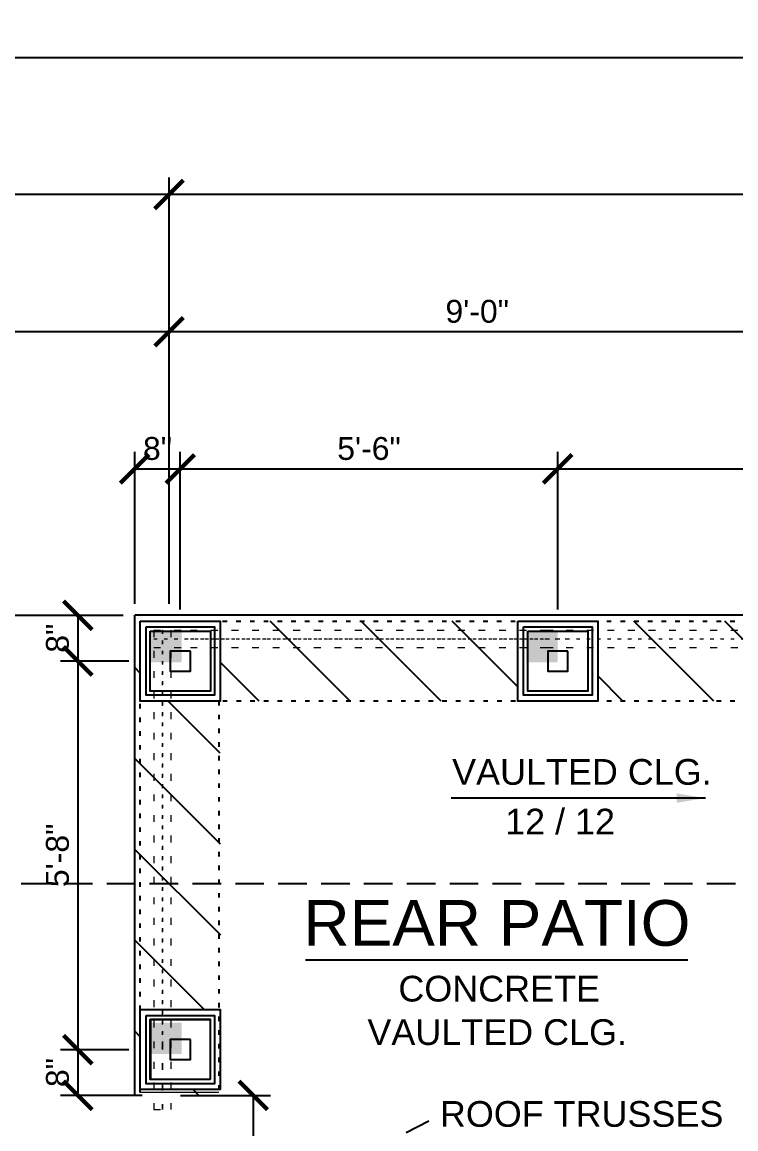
# Model space of a CAD drawing. Header units: inches. Extents: x -28708 to -16583, y 64755 to 66587.
# Drawn here: x -24559.3 to -24434.5, y 66374.4 to 66568 of the extents above; entities that cross this region are included whole.
import ezdxf

# ---------------------------------------------------------------- set-up
doc = ezdxf.new("R2010")
doc.units = ezdxf.units.IN
doc.header["$LTSCALE"] = 20
doc.header["$MEASUREMENT"] = 0
for name, pattern in [('Dashed Medium', [8, 2, -4, 2]), ('Dashed Small', [4, 1, -2, 1]), ('HIDDEN', [0.375, 0.25, -0.125]), ('Solid', [0])]:
    doc.linetypes.add(name, pattern=pattern)
for name, color, linetype in [('BEAM', 1, 'HIDDEN'), ('CALLOUTS', 4, 'Continuous'), ('COLUMNS', 4, 'Continuous'), ('DIM', 2, 'Continuous'), ('HATCH', 9, 'Continuous'), ('SLAB', 5, 'Continuous'), ('TEXT', 3, 'Continuous')]:
    doc.layers.add(name, color=color, linetype=linetype)
for name, color, linetype, lineweight in [('SPSHAPE_OUTLINE', 7, 'Continuous', 0), ('SPSOLID', 7, 'Continuous', 0), ('SPWALL_OUTLINE', 7, 'Continuous', 0)]:
    doc.layers.add(name, color=color, linetype=linetype, lineweight=lineweight)
doc.styles.add('0.25 INCH', font='arial.ttf', dxfattribs={"height": 4})
doc.styles.add('Arial', font='arial.ttf')
doc.dimstyles.new('0.25 INCH', dxfattribs={"dimtxt": 4, "dimasz": 5, "dimexe": 3, "dimexo": 2, "dimgap": 1.5, "dimtad": 1, "dimdec": 3, "dimzin": 3, "dimdsep": 46, "dimlunit": 4, "dimtxsty": '0.25 INCH', "dimblk": 'ARCHTICK', "dimcen": 0.09, "dimclrd": 95, "dimclre": 8, "dimclrt": 30, "dimadec": 0, "dimazin": 0, "dimtfac": 0.65, "dimtdec": 3, "dimtofl": 0, "dimtmove": 2, "dimatfit": 3, "dimfxl": 0.18, "dimfrac": 1, "dimtolj": 1, "dimtzin": 0, "dimlwd": -1, "dimlwe": -1, "dimarcsym": 0})

# ---------------------------------------------------------------- blocks, each defined once
blk = doc.blocks.new('_ArchTick')
at = {"color": 0, "linetype": 'ByBlock', "const_width": 0.15}
blk.add_lwpolyline([(-0.5, -0.5), (0.5, 0.5)], dxfattribs=at)
blk = doc.blocks.new('SP200')
at = {"layer": 'SPSOLID', "color": 136, "linetype": 'Solid', "true_color": 0x008080}
for p, q in [((378.34, -3706.18), (378.34, -3720.18)), ((392.34, -3706.18), (378.34, -3706.18)), ((392.34, -3720.18), (392.34, -3706.18)), ((378.34, -3720.18), (392.34, -3720.18))]:
    blk.add_line(p, q, dxfattribs=at)
blk = doc.blocks.new('SP201')
at = {"layer": 'SPSOLID', "color": 136, "linetype": 'Solid', "true_color": 0x008080}
for p, q in [((378.34, -3706.18), (378.34, -3720.18)), ((392.34, -3706.18), (378.34, -3706.18)), ((392.34, -3720.18), (392.34, -3706.18)), ((378.34, -3720.18), (392.34, -3720.18))]:
    blk.add_line(p, q, dxfattribs=at)
blk = doc.blocks.new('SP206')
at = {"layer": 'SPSOLID', "color": 136, "linetype": 'Solid', "true_color": 0x008080}
for p, q in [((378.34, -3774.68), (378.34, -3788.68)), ((392.34, -3774.68), (378.34, -3774.68)), ((392.34, -3788.68), (392.34, -3774.68)), ((378.34, -3788.68), (392.34, -3788.68))]:
    blk.add_line(p, q, dxfattribs=at)
blk = doc.blocks.new('SP207')
at = {"layer": 'SPSOLID', "color": 136, "linetype": 'Solid', "true_color": 0x008080}
for p, q in [((378.34, -3774.68), (378.34, -3788.68)), ((392.34, -3774.68), (378.34, -3774.68)), ((392.34, -3788.68), (392.34, -3774.68)), ((378.34, -3788.68), (392.34, -3788.68))]:
    blk.add_line(p, q, dxfattribs=at)
blk = doc.blocks.new('SP208')
at = {"layer": 'SPSOLID', "color": 136, "linetype": 'Solid', "true_color": 0x008080}
for p, q in [((444.11, -3706.18), (444.11, -3720.18)), ((458.11, -3706.18), (444.11, -3706.18)), ((458.11, -3720.18), (458.11, -3706.18)), ((444.11, -3720.18), (458.11, -3720.18))]:
    blk.add_line(p, q, dxfattribs=at)
blk = doc.blocks.new('SP209')
at = {"layer": 'SPSOLID', "color": 136, "linetype": 'Solid', "true_color": 0x008080}
for p, q in [((444.11, -3706.18), (444.11, -3720.18)), ((458.11, -3706.18), (444.11, -3706.18)), ((458.11, -3720.18), (458.11, -3706.18)), ((444.11, -3720.18), (458.11, -3720.18))]:
    blk.add_line(p, q, dxfattribs=at)
blk = doc.blocks.new('*D344')
at = {"layer": 'DEFPOINTS', "color": 0, "linetype": 'ByBlock', "lineweight": -2, "transparency": 16777216}
for p in [(-24531.67, 66489.85), (-24539.64, 66464.22), (-24531.67, 66463.22)]:
    blk.add_point(p, dxfattribs=at)
at = {"layer": 'DIM', "color": 8, "transparency": 16777216}
for p, q in [((-24539.64, 66466.22), (-24539.64, 66492.85)), ((-24531.67, 66465.22), (-24531.67, 66492.85))]:
    blk.add_line(p, q, dxfattribs=at)
at = {"layer": 'DIM', "color": 95, "transparency": 16777216}
blk.add_line((-24539.64, 66489.85), (-24531.67, 66489.85), dxfattribs=at)
at = {"layer": 'DIM', "color": 95, "linetype": 'ByBlock', "transparency": 16777216, "xscale": 5, "yscale": 5, "zscale": 5, "rotation": 180}
blk.add_blockref('_ArchTick', (-24539.64, 66489.85), dxfattribs=at)
at = {"layer": 'DIM', "color": 95, "linetype": 'ByBlock', "transparency": 16777216, "xscale": 5, "yscale": 5, "zscale": 5}
blk.add_blockref('_ArchTick', (-24531.67, 66489.85), dxfattribs=at)
at = {"layer": 'DIM', "color": 30, "linetype": 'ByBlock', "lineweight": -2, "transparency": 16777216, "insert": (-24535.65, 66493.39), "char_height": 4, "attachment_point": 5, "style": 'Arial'}
blk.add_mtext('\\A1;8"', dxfattribs=at)
blk = doc.blocks.new('*D345')
at = {"layer": 'DEFPOINTS', "color": 0, "linetype": 'ByBlock', "lineweight": -2, "transparency": 16777216}
for p in [(-24465.64, 66489.85), (-24531.67, 66463.22), (-24465.64, 66463.22)]:
    blk.add_point(p, dxfattribs=at)
at = {"layer": 'DIM', "color": 8, "transparency": 16777216}
for p, q in [((-24531.67, 66465.22), (-24531.67, 66492.85)), ((-24465.64, 66465.22), (-24465.64, 66492.85))]:
    blk.add_line(p, q, dxfattribs=at)
at = {"layer": 'DIM', "color": 95, "transparency": 16777216}
blk.add_line((-24531.67, 66489.85), (-24465.64, 66489.85), dxfattribs=at)
at = {"layer": 'DIM', "color": 95, "linetype": 'ByBlock', "transparency": 16777216, "xscale": 5, "yscale": 5, "zscale": 5, "rotation": 180}
blk.add_blockref('_ArchTick', (-24531.67, 66489.85), dxfattribs=at)
at = {"layer": 'DIM', "color": 95, "linetype": 'ByBlock', "transparency": 16777216, "xscale": 5, "yscale": 5, "zscale": 5}
blk.add_blockref('_ArchTick', (-24465.64, 66489.85), dxfattribs=at)
at = {"layer": 'DIM', "color": 30, "linetype": 'ByBlock', "lineweight": -2, "transparency": 16777216, "insert": (-24498.65, 66493.39), "char_height": 4, "attachment_point": 5, "style": 'Arial'}
blk.add_mtext('\\A1;5\'-6"', dxfattribs=at)
blk = doc.blocks.new('*D346')
at = {"layer": 'DEFPOINTS', "color": 0, "linetype": 'ByBlock', "lineweight": -2, "transparency": 16777216}
for p in [(-24385.64, 66489.85), (-24465.64, 66463.22), (-24385.64, 66463.22)]:
    blk.add_point(p, dxfattribs=at)
at = {"layer": 'DIM', "color": 8, "transparency": 16777216}
for p, q in [((-24465.64, 66465.22), (-24465.64, 66492.85)), ((-24385.64, 66465.22), (-24385.64, 66492.85))]:
    blk.add_line(p, q, dxfattribs=at)
at = {"layer": 'DIM', "color": 95, "transparency": 16777216}
blk.add_line((-24465.64, 66489.85), (-24385.64, 66489.85), dxfattribs=at)
at = {"layer": 'DIM', "color": 95, "linetype": 'ByBlock', "transparency": 16777216, "xscale": 5, "yscale": 5, "zscale": 5, "rotation": 180}
blk.add_blockref('_ArchTick', (-24465.64, 66489.85), dxfattribs=at)
at = {"layer": 'DIM', "color": 95, "linetype": 'ByBlock', "transparency": 16777216, "xscale": 5, "yscale": 5, "zscale": 5}
blk.add_blockref('_ArchTick', (-24385.64, 66489.85), dxfattribs=at)
at = {"layer": 'DIM', "color": 30, "linetype": 'ByBlock', "lineweight": -2, "transparency": 16777216, "insert": (-24425.64, 66493.39), "char_height": 4, "attachment_point": 5, "style": 'Arial'}
blk.add_mtext('\\A1;6\'-8"', dxfattribs=at)
blk = doc.blocks.new('*D350')
at = {"layer": 'DEFPOINTS', "color": 0, "linetype": 'ByBlock', "lineweight": -2, "transparency": 16777216}
for p in [(-24533.64, 66513.85), (-24533.64, 66464.22), (-24425.79, 66449.22)]:
    blk.add_point(p, dxfattribs=at)
at = {"layer": 'DIM', "color": 8, "transparency": 16777216}
for p, q in [((-24533.64, 66466.22), (-24533.64, 66516.85)), ((-24425.79, 66451.22), (-24425.79, 66516.85))]:
    blk.add_line(p, q, dxfattribs=at)
at = {"layer": 'DIM', "color": 95, "transparency": 16777216}
blk.add_line((-24425.79, 66513.85), (-24533.64, 66513.85), dxfattribs=at)
at = {"layer": 'DIM', "color": 95, "linetype": 'ByBlock', "transparency": 16777216, "xscale": 5, "yscale": 5, "zscale": 5, "rotation": 180}
blk.add_blockref('_ArchTick', (-24533.64, 66513.85), dxfattribs=at)
at = {"layer": 'DIM', "color": 95, "linetype": 'ByBlock', "transparency": 16777216, "xscale": 5, "yscale": 5, "zscale": 5}
blk.add_blockref('_ArchTick', (-24425.79, 66513.85), dxfattribs=at)
at = {"layer": 'DIM', "color": 30, "linetype": 'ByBlock', "lineweight": -2, "transparency": 16777216, "insert": (-24479.72, 66517.39), "char_height": 4, "attachment_point": 5, "style": 'Arial'}
blk.add_mtext('\\A1;9\'-0"', dxfattribs=at)
blk = doc.blocks.new('*D307')
at = {"layer": 'DEFPOINTS', "color": 0, "linetype": 'ByBlock', "lineweight": -2, "transparency": 16777216}
for p in [(-24533.64, 66537.85), (-24533.64, 66464.22), (-24317.64, 66463.22)]:
    blk.add_point(p, dxfattribs=at)
at = {"layer": 'DIM', "color": 8, "transparency": 16777216}
for p, q in [((-24533.64, 66466.22), (-24533.64, 66540.85)), ((-24317.64, 66465.22), (-24317.64, 66540.85))]:
    blk.add_line(p, q, dxfattribs=at)
at = {"layer": 'DIM', "color": 95, "transparency": 16777216}
blk.add_line((-24317.64, 66537.85), (-24533.64, 66537.85), dxfattribs=at)
at = {"layer": 'DIM', "color": 95, "linetype": 'ByBlock', "transparency": 16777216, "xscale": 5, "yscale": 5, "zscale": 5, "rotation": 180}
blk.add_blockref('_ArchTick', (-24533.64, 66537.85), dxfattribs=at)
at = {"layer": 'DIM', "color": 95, "linetype": 'ByBlock', "transparency": 16777216, "xscale": 5, "yscale": 5, "zscale": 5}
blk.add_blockref('_ArchTick', (-24317.64, 66537.85), dxfattribs=at)
at = {"layer": 'DIM', "color": 30, "linetype": 'ByBlock', "lineweight": -2, "transparency": 16777216, "insert": (-24425.64, 66541.39), "char_height": 4, "attachment_point": 5, "style": 'Arial'}
blk.add_mtext('\\A1;18\'-0"', dxfattribs=at)
blk = doc.blocks.new('*D311')
at = {"layer": 'DEFPOINTS', "color": 0, "linetype": 'ByBlock', "lineweight": -2, "transparency": 16777216}
for p in [(-24625.64, 66513.85), (-24533.64, 66464.22), (-24625.64, 66377.97)]:
    blk.add_point(p, dxfattribs=at)
at = {"layer": 'DIM', "color": 8, "transparency": 16777216}
for p, q in [((-24625.64, 66379.97), (-24625.64, 66516.85)), ((-24533.64, 66466.22), (-24533.64, 66516.85))]:
    blk.add_line(p, q, dxfattribs=at)
at = {"layer": 'DIM', "color": 95, "transparency": 16777216}
blk.add_line((-24533.64, 66513.85), (-24625.64, 66513.85), dxfattribs=at)
at = {"layer": 'DIM', "color": 95, "linetype": 'ByBlock', "transparency": 16777216, "xscale": 5, "yscale": 5, "zscale": 5, "rotation": 180}
blk.add_blockref('_ArchTick', (-24625.64, 66513.85), dxfattribs=at)
at = {"layer": 'DIM', "color": 95, "linetype": 'ByBlock', "transparency": 16777216, "xscale": 5, "yscale": 5, "zscale": 5}
blk.add_blockref('_ArchTick', (-24533.64, 66513.85), dxfattribs=at)
at = {"layer": 'DIM', "color": 30, "linetype": 'ByBlock', "lineweight": -2, "transparency": 16777216, "insert": (-24579.64, 66517.39), "char_height": 4, "attachment_point": 5, "style": 'Arial'}
blk.add_mtext('\\A1;7\'-8"', dxfattribs=at)
blk = doc.blocks.new('*D313')
at = {"layer": 'DEFPOINTS', "color": 0, "linetype": 'ByBlock', "lineweight": -2, "transparency": 16777216}
for p in [(-24717.65, 66537.85), (-24533.64, 66464.22), (-24717.65, 66380.22)]:
    blk.add_point(p, dxfattribs=at)
at = {"layer": 'DIM', "color": 8, "transparency": 16777216}
for p, q in [((-24717.65, 66382.22), (-24717.65, 66540.85)), ((-24533.64, 66466.22), (-24533.64, 66540.85))]:
    blk.add_line(p, q, dxfattribs=at)
at = {"layer": 'DIM', "color": 95, "transparency": 16777216}
blk.add_line((-24533.64, 66537.85), (-24717.65, 66537.85), dxfattribs=at)
at = {"layer": 'DIM', "color": 95, "linetype": 'ByBlock', "transparency": 16777216, "xscale": 5, "yscale": 5, "zscale": 5, "rotation": 180}
blk.add_blockref('_ArchTick', (-24717.65, 66537.85), dxfattribs=at)
at = {"layer": 'DIM', "color": 95, "linetype": 'ByBlock', "transparency": 16777216, "xscale": 5, "yscale": 5, "zscale": 5}
blk.add_blockref('_ArchTick', (-24533.64, 66537.85), dxfattribs=at)
at = {"layer": 'DIM', "color": 30, "linetype": 'ByBlock', "lineweight": -2, "transparency": 16777216, "insert": (-24625.65, 66541.39), "char_height": 4, "attachment_point": 5, "style": 'Arial'}
blk.add_mtext('\\A1;15\'-4"', dxfattribs=at)
blk = doc.blocks.new('*D332')
at = {"layer": 'DEFPOINTS', "color": 0, "linetype": 'ByBlock', "lineweight": -2, "transparency": 16777216}
for p in [(-24123.65, 66561.85), (-24717.65, 66380.22), (-24123.65, 66380.22)]:
    blk.add_point(p, dxfattribs=at)
at = {"layer": 'DIM', "color": 8, "transparency": 16777216}
for p, q in [((-24717.65, 66382.22), (-24717.65, 66564.85)), ((-24123.65, 66382.22), (-24123.65, 66564.85))]:
    blk.add_line(p, q, dxfattribs=at)
at = {"layer": 'DIM', "color": 95, "transparency": 16777216}
blk.add_line((-24717.65, 66561.85), (-24123.65, 66561.85), dxfattribs=at)
at = {"layer": 'DIM', "color": 95, "linetype": 'ByBlock', "transparency": 16777216, "xscale": 5, "yscale": 5, "zscale": 5, "rotation": 180}
blk.add_blockref('_ArchTick', (-24717.65, 66561.85), dxfattribs=at)
at = {"layer": 'DIM', "color": 95, "linetype": 'ByBlock', "transparency": 16777216, "xscale": 5, "yscale": 5, "zscale": 5}
blk.add_blockref('_ArchTick', (-24123.65, 66561.85), dxfattribs=at)
at = {"layer": 'DIM', "color": 30, "linetype": 'ByBlock', "lineweight": -2, "transparency": 16777216, "insert": (-24420.65, 66565.39), "char_height": 4, "attachment_point": 5, "style": 'Arial'}
blk.add_mtext('\\A1;49\'-6"', dxfattribs=at)
blk = doc.blocks.new('*D351')
at = {"layer": 'DEFPOINTS', "color": 0, "linetype": 'ByBlock', "lineweight": -2, "transparency": 16777216}
for p in [(-24539.64, 66464.22), (-24549.6, 66456.22), (-24538.67, 66456.22)]:
    blk.add_point(p, dxfattribs=at)
at = {"layer": 'DIM', "color": 8, "transparency": 16777216}
for p, q in [((-24541.64, 66464.22), (-24552.6, 66464.22)), ((-24540.67, 66456.22), (-24552.6, 66456.22))]:
    blk.add_line(p, q, dxfattribs=at)
at = {"layer": 'DIM', "color": 95, "transparency": 16777216}
blk.add_line((-24549.6, 66464.22), (-24549.6, 66456.22), dxfattribs=at)
at = {"layer": 'DIM', "color": 95, "linetype": 'ByBlock', "transparency": 16777216, "xscale": 5, "yscale": 5, "zscale": 5}
for p, rotation in [((-24549.6, 66464.22), 90), ((-24549.6, 66456.22), 270)]:
    blk.add_blockref('_ArchTick', p, dxfattribs=dict(at, rotation=rotation))
at = {"layer": 'DIM', "color": 30, "linetype": 'ByBlock', "lineweight": -2, "transparency": 16777216, "insert": (-24553.14, 66460.22), "char_height": 4, "attachment_point": 5, "rotation": 90, "style": 'Arial'}
blk.add_mtext('\\A1;8"', dxfattribs=at)
blk = doc.blocks.new('*D352')
at = {"layer": 'DEFPOINTS', "color": 0, "linetype": 'ByBlock', "lineweight": -2, "transparency": 16777216}
for p in [(-24538.67, 66456.22), (-24549.6, 66388.22), (-24538.67, 66388.22)]:
    blk.add_point(p, dxfattribs=at)
at = {"layer": 'DIM', "color": 8, "transparency": 16777216}
for p, q in [((-24540.67, 66456.22), (-24552.6, 66456.22)), ((-24540.67, 66388.22), (-24552.6, 66388.22))]:
    blk.add_line(p, q, dxfattribs=at)
at = {"layer": 'DIM', "color": 95, "transparency": 16777216}
blk.add_line((-24549.6, 66456.22), (-24549.6, 66388.22), dxfattribs=at)
at = {"layer": 'DIM', "color": 95, "linetype": 'ByBlock', "transparency": 16777216, "xscale": 5, "yscale": 5, "zscale": 5}
for p, rotation in [((-24549.6, 66456.22), 90), ((-24549.6, 66388.22), 270)]:
    blk.add_blockref('_ArchTick', p, dxfattribs=dict(at, rotation=rotation))
at = {"layer": 'DIM', "color": 30, "linetype": 'ByBlock', "lineweight": -2, "transparency": 16777216, "insert": (-24553.14, 66422.22), "char_height": 4, "attachment_point": 5, "rotation": 90, "style": 'Arial'}
blk.add_mtext('\\A1;5\'-8"', dxfattribs=at)
blk = doc.blocks.new('*D353')
at = {"layer": 'DEFPOINTS', "color": 0, "linetype": 'ByBlock', "lineweight": -2, "transparency": 16777216}
for p in [(-24538.67, 66388.22), (-24549.6, 66380.22), (-24536.31, 66380.22)]:
    blk.add_point(p, dxfattribs=at)
at = {"layer": 'DIM', "color": 8, "transparency": 16777216}
for p, q in [((-24540.67, 66388.22), (-24552.6, 66388.22)), ((-24538.31, 66380.22), (-24552.6, 66380.22))]:
    blk.add_line(p, q, dxfattribs=at)
at = {"layer": 'DIM', "color": 95, "transparency": 16777216}
blk.add_line((-24549.6, 66388.22), (-24549.6, 66380.22), dxfattribs=at)
at = {"layer": 'DIM', "color": 95, "linetype": 'ByBlock', "transparency": 16777216, "xscale": 5, "yscale": 5, "zscale": 5}
for p, rotation in [((-24549.6, 66388.22), 90), ((-24549.6, 66380.22), 270)]:
    blk.add_blockref('_ArchTick', p, dxfattribs=dict(at, rotation=rotation))
at = {"layer": 'DIM', "color": 30, "linetype": 'ByBlock', "lineweight": -2, "transparency": 16777216, "insert": (-24553.14, 66384.22), "char_height": 4, "attachment_point": 5, "rotation": 90, "style": 'Arial'}
blk.add_mtext('\\A1;8"', dxfattribs=at)
blk = doc.blocks.new('*D322')
at = {"layer": 'DEFPOINTS', "color": 0, "linetype": 'ByBlock', "lineweight": -2, "transparency": 16777216}
for p in [(-24813.65, 66464.22), (-24539.64, 66464.22), (-24717.65, 66380.22)]:
    blk.add_point(p, dxfattribs=at)
at = {"layer": 'DIM', "color": 8, "transparency": 16777216}
for p, q in [((-24541.64, 66464.22), (-24816.65, 66464.22)), ((-24719.65, 66380.22), (-24816.65, 66380.22))]:
    blk.add_line(p, q, dxfattribs=at)
at = {"layer": 'DIM', "color": 95, "transparency": 16777216}
blk.add_line((-24813.65, 66380.22), (-24813.65, 66464.22), dxfattribs=at)
at = {"layer": 'DIM', "color": 95, "linetype": 'ByBlock', "transparency": 16777216, "xscale": 5, "yscale": 5, "zscale": 5}
for p, rotation in [((-24813.65, 66464.22), 90), ((-24813.65, 66380.22), 270)]:
    blk.add_blockref('_ArchTick', p, dxfattribs=dict(at, rotation=rotation))
at = {"layer": 'DIM', "color": 30, "linetype": 'ByBlock', "lineweight": -2, "transparency": 16777216, "insert": (-24817.2, 66422.22), "char_height": 4, "attachment_point": 5, "rotation": 90, "style": 'Arial'}
blk.add_mtext('\\A1;7\'-0"', dxfattribs=at)
blk = doc.blocks.new('*D323')
at = {"layer": 'DEFPOINTS', "color": 0, "linetype": 'ByBlock', "lineweight": -2, "transparency": 16777216}
for p in [(-24539.64, 66464.22), (-24837.65, 65660.22), (-24717.65, 65660.22)]:
    blk.add_point(p, dxfattribs=at)
at = {"layer": 'DIM', "color": 8, "transparency": 16777216}
for p, q in [((-24541.64, 66464.22), (-24840.65, 66464.22)), ((-24719.65, 65660.22), (-24840.65, 65660.22))]:
    blk.add_line(p, q, dxfattribs=at)
at = {"layer": 'DIM', "color": 95, "transparency": 16777216}
blk.add_line((-24837.65, 66464.22), (-24837.65, 65660.22), dxfattribs=at)
at = {"layer": 'DIM', "color": 95, "linetype": 'ByBlock', "transparency": 16777216, "xscale": 5, "yscale": 5, "zscale": 5}
for p, rotation in [((-24837.65, 66464.22), 90), ((-24837.65, 65660.22), 270)]:
    blk.add_blockref('_ArchTick', p, dxfattribs=dict(at, rotation=rotation))
at = {"layer": 'DIM', "color": 30, "linetype": 'ByBlock', "lineweight": -2, "transparency": 16777216, "insert": (-24841.2, 66062.22), "char_height": 4, "attachment_point": 5, "rotation": 90, "style": 'Arial'}
blk.add_mtext('\\A1;67\'-0"', dxfattribs=at)
blk = doc.blocks.new('*D336')
at = {"layer": 'DEFPOINTS', "color": 0, "linetype": 'ByBlock', "lineweight": -2, "transparency": 16777216}
for p in [(-24311.64, 66464.22), (-24003.64, 66464.22), (-24459.65, 65660.22)]:
    blk.add_point(p, dxfattribs=at)
at = {"layer": 'DIM', "color": 8, "transparency": 16777216}
for p, q in [((-24309.64, 66464.22), (-24000.64, 66464.22)), ((-24457.65, 65660.22), (-24000.64, 65660.22))]:
    blk.add_line(p, q, dxfattribs=at)
at = {"layer": 'DIM', "color": 95, "transparency": 16777216}
blk.add_line((-24003.64, 65660.22), (-24003.64, 66464.22), dxfattribs=at)
at = {"layer": 'DIM', "color": 95, "linetype": 'ByBlock', "transparency": 16777216, "xscale": 5, "yscale": 5, "zscale": 5}
for p, rotation in [((-24003.64, 66464.22), 90), ((-24003.64, 65660.22), 270)]:
    blk.add_blockref('_ArchTick', p, dxfattribs=dict(at, rotation=rotation))
at = {"layer": 'DIM', "color": 30, "linetype": 'ByBlock', "lineweight": -2, "transparency": 16777216, "insert": (-24007.19, 66062.22), "char_height": 4, "attachment_point": 5, "rotation": 90, "style": 'Arial'}
blk.add_mtext('\\A1;67\'-0"', dxfattribs=at)
blk = doc.blocks.new('*D413')
at = {"layer": 'DEFPOINTS', "color": 0, "linetype": 'ByBlock', "lineweight": -2, "transparency": 16777216}
for p in [(-24533.65, 66380.22), (-24533.65, 66347.74), (-24518.9, 66347.74)]:
    blk.add_point(p, dxfattribs=at)
at = {"layer": 'DIM', "color": 8, "transparency": 16777216}
for p, q in [((-24531.65, 66380.22), (-24515.9, 66380.22)), ((-24531.65, 66347.74), (-24515.9, 66347.74))]:
    blk.add_line(p, q, dxfattribs=at)
at = {"layer": 'DIM', "color": 95, "transparency": 16777216}
blk.add_line((-24518.9, 66380.22), (-24518.9, 66347.74), dxfattribs=at)
at = {"layer": 'DIM', "color": 95, "linetype": 'ByBlock', "transparency": 16777216, "xscale": 5, "yscale": 5, "zscale": 5}
for p, rotation in [((-24518.9, 66380.22), 90), ((-24518.9, 66347.74), 270)]:
    blk.add_blockref('_ArchTick', p, dxfattribs=dict(at, rotation=rotation))
at = {"layer": 'DIM', "color": 30, "linetype": 'ByBlock', "lineweight": -2, "transparency": 16777216, "insert": (-24523.05, 66363.98), "char_height": 4, "attachment_point": 5, "rotation": 90, "style": '0.25 INCH'}
blk.add_mtext('\\A1;2\'-8{\\H0.65x;\\S1#2;}"', dxfattribs=at)

msp = doc.modelspace()

# ---------------------------------------------------------------- hatches: boundary and pattern name
at = {"layer": 'HATCH', "linetype": 'ByBlock', "lineweight": -2}
h = msp.add_hatch(dxfattribs=at)
h.set_pattern_fill('ANSI31', color=256, scale=90, angle=90)
h.set_pattern_definition([(135, (-150.344, 0), (-7.9549513, -7.9549513), [])])
h.paths.add_polyline_path([(-24312.6438, 66463.2227), (-24458.6421, 66463.2227), (-24458.6421, 66449.2227), (-24326.6438, 66449.2227), (-24326.6438, 66380.2237), (-24312.6438, 66380.2237)])
h.paths.add_polyline_path([(-24391.6318, 66450.2242), (-24391.6318, 66462.2242), (-24379.6318, 66462.2242), (-24379.6318, 66461.5992), (-24325.6328, 66461.5992), (-24325.6328, 66462.2242), (-24313.6328, 66462.2242), (-24313.6328, 66450.2242), (-24325.6328, 66450.2242), (-24325.6328, 66458.5992), (-24379.6318, 66458.5992), (-24379.6318, 66450.2242)], flags=16)
h.paths.add_polyline_path([(-24390.8929, 66450.9742), (-24390.8929, 66461.4727), (-24380.3818, 66461.4727), (-24380.3818, 66460.109), (-24324.8938, 66460.109), (-24324.8938, 66461.4727), (-24315.6497, 66461.4727), (-24315.6497, 66461.5923), (-24317.1434, 66461.5989), (-24317.1989, 66461.5992), (-24315.6497, 66461.5992), (-24315.6497, 66461.4727), (-24314.3828, 66461.4727), (-24314.3828, 66450.9742), (-24324.8938, 66450.9742), (-24324.8938, 66460.0992), (-24380.3818, 66460.0992), (-24380.3818, 66450.9742)], flags=0)
h.paths.add_polyline_path([(-24387.3935, 66454.4742), (-24387.3935, 66457.9742), (-24383.8818, 66457.9742), (-24383.8818, 66454.4742)], flags=0)
h.paths.add_polyline_path([(-24321.3945, 66454.4742), (-24321.3945, 66457.9742), (-24317.8828, 66457.9742), (-24317.8828, 66454.4742)], flags=0)
h.paths.add_polyline_path([(-24315.6497, 66460.0992), (-24321.4049, 66460.0992), (-24321.4049, 66460.109), (-24315.6497, 66460.109)], flags=0)
h.paths.add_polyline_path([(-24313.6328, 66393.2252), (-24313.6328, 66381.2242), (-24325.6549, 66381.2242), (-24325.6549, 66393.2252)], flags=16)
h.paths.add_polyline_path([(-24324.9049, 66392.4742), (-24314.3828, 66392.4742), (-24314.3828, 66381.9742), (-24324.9049, 66381.9742)], flags=0)
h.paths.add_polyline_path([(-24321.3945, 66388.9752), (-24317.8828, 66388.9752), (-24317.8828, 66385.4752), (-24321.3945, 66385.4752)], flags=0)
h.paths.add_polyline_path([(-24472.6421, 66451.8509), (-24524.644, 66451.8509), (-24524.644, 66449.2227), (-24472.6421, 66449.2227)])
h.paths.add_polyline_path([(-24472.6421, 66463.2227), (-24524.666, 66463.2227), (-24524.666, 66461.5992), (-24472.6421, 66461.5992)])
h.paths.add_polyline_path([(-24472.6421, 66458.5992), (-24524.666, 66458.5992), (-24524.666, 66451.8509), (-24472.6421, 66451.8509)])
h.paths.add_polyline_path([(-24472.6421, 66461.5992), (-24524.666, 66461.5992), (-24524.666, 66460.109), (-24472.6421, 66460.109)])
h.paths.add_polyline_path([(-24472.6421, 66460.0992), (-24524.666, 66460.0992), (-24524.666, 66458.5992), (-24472.6421, 66458.5992)])
h.paths.add_polyline_path([(-24533.3112, 66449.2227), (-24538.666, 66449.2227), (-24538.666, 66463.2227), (-24539.6409, 66463.2227), (-24539.6409, 66380.7242), (-24539.6411, 66380.2242), (-24524.644, 66380.2242), (-24524.6443, 66381.2242), (-24538.666, 66381.2242), (-24538.666, 66395.2242), (-24533.3112, 66395.2242)])
h.paths.add_polyline_path([(-24524.666, 66449.2227), (-24533.3112, 66449.2227), (-24533.3112, 66395.2242), (-24524.6487, 66395.2242)], flags=17)

# ---------------------------------------------------------------- linework, layer by layer
at = {"layer": 'BEAM', "linetype": 'Dashed Small', "ltscale": 0.04}
for p, q in [((-24538.666, 66463.2227), (-24312.6438, 66463.2227)), ((-24538.666, 66380.7242), (-24538.666, 66463.2227)), ((-24326.6438, 66449.2227), (-24524.9362, 66449.2227)), ((-24524.9362, 66449.2227), (-24524.9362, 66380.7242))]:
    msp.add_line(p, q, dxfattribs=at)
at = {"layer": 'CALLOUTS', "linetype": 'HIDDEN'}
msp.add_line((-24777.0319, 66417.306), (-24035.5764, 66417.306), dxfattribs=at)
at = {"layer": 'COLUMNS', "linetype": 'ByBlock', "lineweight": -2}
for points in [[(-24538.666, 66463.2227), (-24524.666, 66463.2227), (-24524.666, 66449.2227), (-24538.666, 66449.2227)], [(-24472.6421, 66463.2227), (-24458.6421, 66463.2227), (-24458.6421, 66449.2227), (-24472.6421, 66449.2227)], [(-24537.6549, 66462.2242), (-24525.6549, 66462.2242), (-24525.6549, 66450.2242), (-24537.6549, 66450.2242)], [(-24536.916, 66461.4727), (-24526.4049, 66461.4727), (-24526.4049, 66450.9742), (-24536.916, 66450.9742)], [(-24471.631, 66462.2242), (-24459.631, 66462.2242), (-24459.631, 66450.2242), (-24471.631, 66450.2242)], [(-24470.8921, 66461.4727), (-24460.381, 66461.4727), (-24460.381, 66450.9742), (-24470.8921, 66450.9742)], [(-24529.9049, 66457.9742), (-24533.4166, 66457.9742), (-24533.4166, 66454.4742), (-24529.9049, 66454.4742)], [(-24463.881, 66457.9742), (-24467.3927, 66457.9742), (-24467.3927, 66454.4742), (-24463.881, 66454.4742)], [(-24538.666, 66395.2242), (-24524.666, 66395.2242), (-24524.666, 66381.2242), (-24538.666, 66381.2242)], [(-24537.6549, 66394.2257), (-24525.6549, 66394.2257), (-24525.6549, 66382.2257), (-24537.6549, 66382.2257)], [(-24529.9049, 66389.9771), (-24533.4166, 66389.9771), (-24533.4166, 66386.4771), (-24529.9049, 66386.4771)]]:
    msp.add_lwpolyline(points, close=True, dxfattribs=at)
for points in [[(-24526.4049, 66382.9757), (-24536.916, 66382.9757), (-24536.916, 66393.4742), (-24526.4049, 66393.4742)], [(-24526.4049, 66382.9757), (-24526.4049, 66393.4757), (-24536.9049, 66393.4757), (-24536.9049, 66382.9757)]]:
    msp.add_lwpolyline(points, dxfattribs=at)
at = {"layer": 'HATCH', "linetype": 'Solid'}
for points in [[(-24536.916, 66455.9722), (-24536.916, 66461.4722), (-24531.416, 66455.9722), (-24531.416, 66461.4722)], [(-24471.1421, 66455.9722), (-24471.1421, 66461.4722), (-24465.6421, 66455.9722), (-24465.6421, 66461.4722)], [(-24536.916, 66387.4737), (-24536.916, 66392.9737), (-24531.416, 66387.4737), (-24531.416, 66392.9737)]]:
    msp.add_solid(points, dxfattribs=at)
at = {"layer": 'SLAB', "linetype": 'Solid'}
for p in [(-24311.6438, 66464.2227), (-24539.6409, 66380.2242)]:
    msp.add_line(p, (-24539.6409, 66464.2227), dxfattribs=at)
at = {"layer": 'SPSHAPE_OUTLINE', "color": 1, "linetype": 'Dashed Small', "true_color": 0xff0000}
for p, q in [((-24524.9362, 66381.2242), (-24538.666, 66381.2242)), ((-24524.9362, 66380.7242), (-24538.666, 66380.7242))]:
    msp.add_line(p, q, dxfattribs=at)
at = {"layer": 'SPWALL_OUTLINE', "color": 22, "linetype": 'Dashed Medium', "ltscale": 0.03, "true_color": 0xc04020}
for p, q in [((-24536.3112, 66461.5992), (-24529.9049, 66461.5992)), ((-24536.3112, 66461.5992), (-24536.3112, 66454.4742)), ((-24533.3112, 66461.5992), (-24533.3112, 66454.4742)), ((-24467.6549, 66461.5992), (-24464.1549, 66461.5992)), ((-24536.3112, 66458.5992), (-24529.9049, 66458.5992)), ((-24467.6549, 66458.5992), (-24464.1549, 66458.5992))]:
    msp.add_line(p, q, dxfattribs=at)
at = {"layer": 'SPWALL_OUTLINE', "color": 21, "linetype": 'Dashed Small', "ltscale": 0.03, "true_color": 0xeead9d}
for p, q in [((-24534.8112, 66461.5992), (-24534.8013, 66461.5992)), ((-24534.8112, 66461.5992), (-24534.8112, 66389.4742)), ((-24534.8013, 66461.5992), (-24534.8013, 66454.4742)), ((-24536.3112, 66460.109), (-24529.9049, 66460.109)), ((-24536.3112, 66460.0992), (-24536.3112, 66460.109)), ((-24536.3112, 66460.0992), (-24464.1549, 66460.0992)), ((-24467.6549, 66460.109), (-24464.1549, 66460.109))]:
    msp.add_line(p, q, dxfattribs=at)
at = {"layer": 'SPWALL_OUTLINE', "color": 9, "linetype": 'Dashed Medium', "ltscale": 0.03}
for p, q in [((-24529.9049, 66461.5992), (-24467.6549, 66461.5992)), ((-24464.1549, 66461.5992), (-24387.1549, 66461.5992)), ((-24529.9049, 66458.5992), (-24467.6549, 66458.5992)), ((-24464.1549, 66458.5992), (-24387.1549, 66458.5992)), ((-24536.3112, 66454.4742), (-24536.3112, 66377.7242)), ((-24533.3112, 66454.4742), (-24533.3112, 66377.7242)), ((-24534.8112, 66389.4742), (-24534.8112, 66377.7242)), ((-24534.8013, 66389.4742), (-24534.8013, 66377.7242)), ((-24536.3112, 66377.7242), (-24533.3112, 66377.7242))]:
    msp.add_line(p, q, dxfattribs=at)
at = {"layer": 'SPWALL_OUTLINE', "color": 9, "linetype": 'Dashed Small', "ltscale": 0.03}
for p, q in [((-24529.9049, 66460.109), (-24467.6549, 66460.109)), ((-24464.1549, 66460.109), (-24387.1549, 66460.109)), ((-24464.1549, 66460.0992), (-24387.1549, 66460.0992)), ((-24534.8013, 66454.4742), (-24534.8013, 66389.4742))]:
    msp.add_line(p, q, dxfattribs=at)
at = {"layer": 'TEXT', "linetype": 'Solid'}
for p, q in [((-24509.7749, 66403.9192), (-24442.8909, 66403.9192)), ((-24492.1703, 66373.754), (-24488.1703, 66375.754))]:
    msp.add_line(p, q, dxfattribs=at)

# ---------------------------------------------------------------- block references
at = {"layer": 'COLUMNS', "linetype": 'Solid'}
msp.add_blockref('SP201', (-24917.0019, 70169.4043), dxfattribs=at)
at = {"layer": 'SPSOLID', "color": 9, "linetype": 'Solid'}
for name, p in [('SP200', (-24917.0019, 70169.4043)), ('SP208', (-24916.7519, 70169.4043)), ('SP209', (-24916.7519, 70169.4043)), ('SP206', (-24917.0019, 70169.9043)), ('SP207', (-24917.0019, 70169.9043))]:
    msp.add_blockref(name, p, dxfattribs=at)

# ---------------------------------------------------------------- texts
at = {"layer": 'TEXT', "linetype": 'Solid', "style": 'Arial'}
for s, height, p in [('VAULTED CLG.', 4.5, (-24484.1113, 66434.575)), ('12 / 12', 4.5, (-24474.8384, 66425.8834)), ('REAR PATIO', 8, (-24510.1052, 66406.3967)), ('CONCRETE', 4.5, (-24493.5164, 66396.6457)), ('VAULTED CLG.', 4.5, (-24498.9298, 66389.0419)), ('  ROOF TRUSSES  ', 4.5, (-24489.7437, 66374.7242))]:
    msp.add_text(s, height=height, rotation=360, dxfattribs=at).set_placement(p)

# ---------------------------------------------------------------- dimensions: what is measured, and where the dimension line sits
at = {"layer": 'DIM', "linetype": 'ByBlock', "lineweight": -2}
for base, p1, p2, override, picture, middle in [((-24123.6549, 66561.8509), (-24717.6549, 66380.2242), (-24123.6549, 66380.2237), {"dimtxsty": 'Arial'}, '*D332', (-24420.6549, 66565.3932)), ((-24717.6549, 66537.8509), (-24533.6409, 66464.2227), (-24717.6549, 66380.2242), {"dimtxsty": 'Arial'}, '*D313', (-24625.6479, 66541.3932)), ((-24533.6409, 66537.8509), (-24317.6438, 66463.2227), (-24533.6409, 66464.2227), {"dimtxsty": 'Arial'}, '*D307', (-24425.6424, 66541.3932)), ((-24625.6409, 66513.8509), (-24533.6409, 66464.2227), (-24625.6409, 66377.9742), {"dimtxsty": 'Arial'}, '*D311', (-24579.6409, 66517.3932)), ((-24533.6409, 66513.8509), (-24425.79, 66449.2227), (-24533.6409, 66464.2227), {"dimdec": 1, "dimtxsty": 'Arial'}, '*D350', (-24479.7154, 66517.3932)), ((-24531.666, 66489.8509), (-24539.6409, 66464.2227), (-24531.666, 66463.2227), {"dimtxsty": 'Arial'}, '*D344', (-24535.6534, 66493.3932)), ((-24465.6421, 66489.8509), (-24531.666, 66463.2227), (-24465.6421, 66463.2227), {"dimtxsty": 'Arial'}, '*D345', (-24498.6541, 66493.3932)), ((-24385.6429, 66489.8509), (-24465.6421, 66463.2227), (-24385.6429, 66463.2227), {"dimtxsty": 'Arial'}, '*D346', (-24425.6425, 66493.3932))]:
    dim = msp.add_linear_dim(base=base, p1=p1, p2=p2, dimstyle='0.25 INCH', override=override, dxfattribs=at)
    dim.commit()
    dim.dimension.update_dxf_attribs({"geometry": picture, "text_midpoint": middle})
for base, p1, p2, picture, middle in [((-24837.65492, 65660.22419), (-24539.64089, 66464.22271), (-24717.65492, 65660.22419), '*D323', (-24841.19721, 66062.22345)), ((-24813.65492, 66464.22271), (-24717.65492, 66380.22419), (-24539.64089, 66464.22271), '*D322', (-24817.19721, 66422.22345)), ((-24549.5984, 66456.2227), (-24539.6409, 66464.2227), (-24538.666, 66456.2227), '*D351', (-24553.1407, 66460.2227)), ((-24003.64384, 66464.22271), (-24459.65492, 65660.22419), (-24311.64384, 66464.22271), '*D336', (-24007.18613, 66062.22345)), ((-24549.59838, 66388.22419), (-24538.66599, 66456.22271), (-24538.66599, 66388.22419), '*D352', (-24553.14068, 66422.22345)), ((-24549.5984, 66380.2242), (-24538.666, 66388.2242), (-24536.3112, 66380.2242), '*D353', (-24553.1407, 66384.2242))]:
    dim = msp.add_linear_dim(base=base, p1=p1, p2=p2, angle=90, dimstyle='0.25 INCH', override={"dimtxsty": 'Arial'}, dxfattribs=at)
    dim.commit()
    dim.dimension.update_dxf_attribs({"geometry": picture, "text_midpoint": middle})
dim = msp.add_linear_dim(base=(-24518.9016, 66347.7388), p1=(-24533.6549, 66380.2242), p2=(-24533.6549, 66347.7388), angle=90, dimstyle='0.25 INCH', dxfattribs=at)
dim.commit()
dim.dimension.update_dxf_attribs({"geometry": '*D413', "text_midpoint": (-24523.0463, 66363.9815)})

# ---------------------------------------------------------------- leaders
at = {"layer": 'TEXT', "linetype": 'ByBlock', "lineweight": -2}
msp.add_leader([(-24439.8091, 66432.2433), (-24484.2652, 66432.2433)], dimstyle='0.25 INCH', override={"dimgap": 1.5, "dimtad": 0}, dxfattribs=at)

doc.saveas('drawing.dxf')
